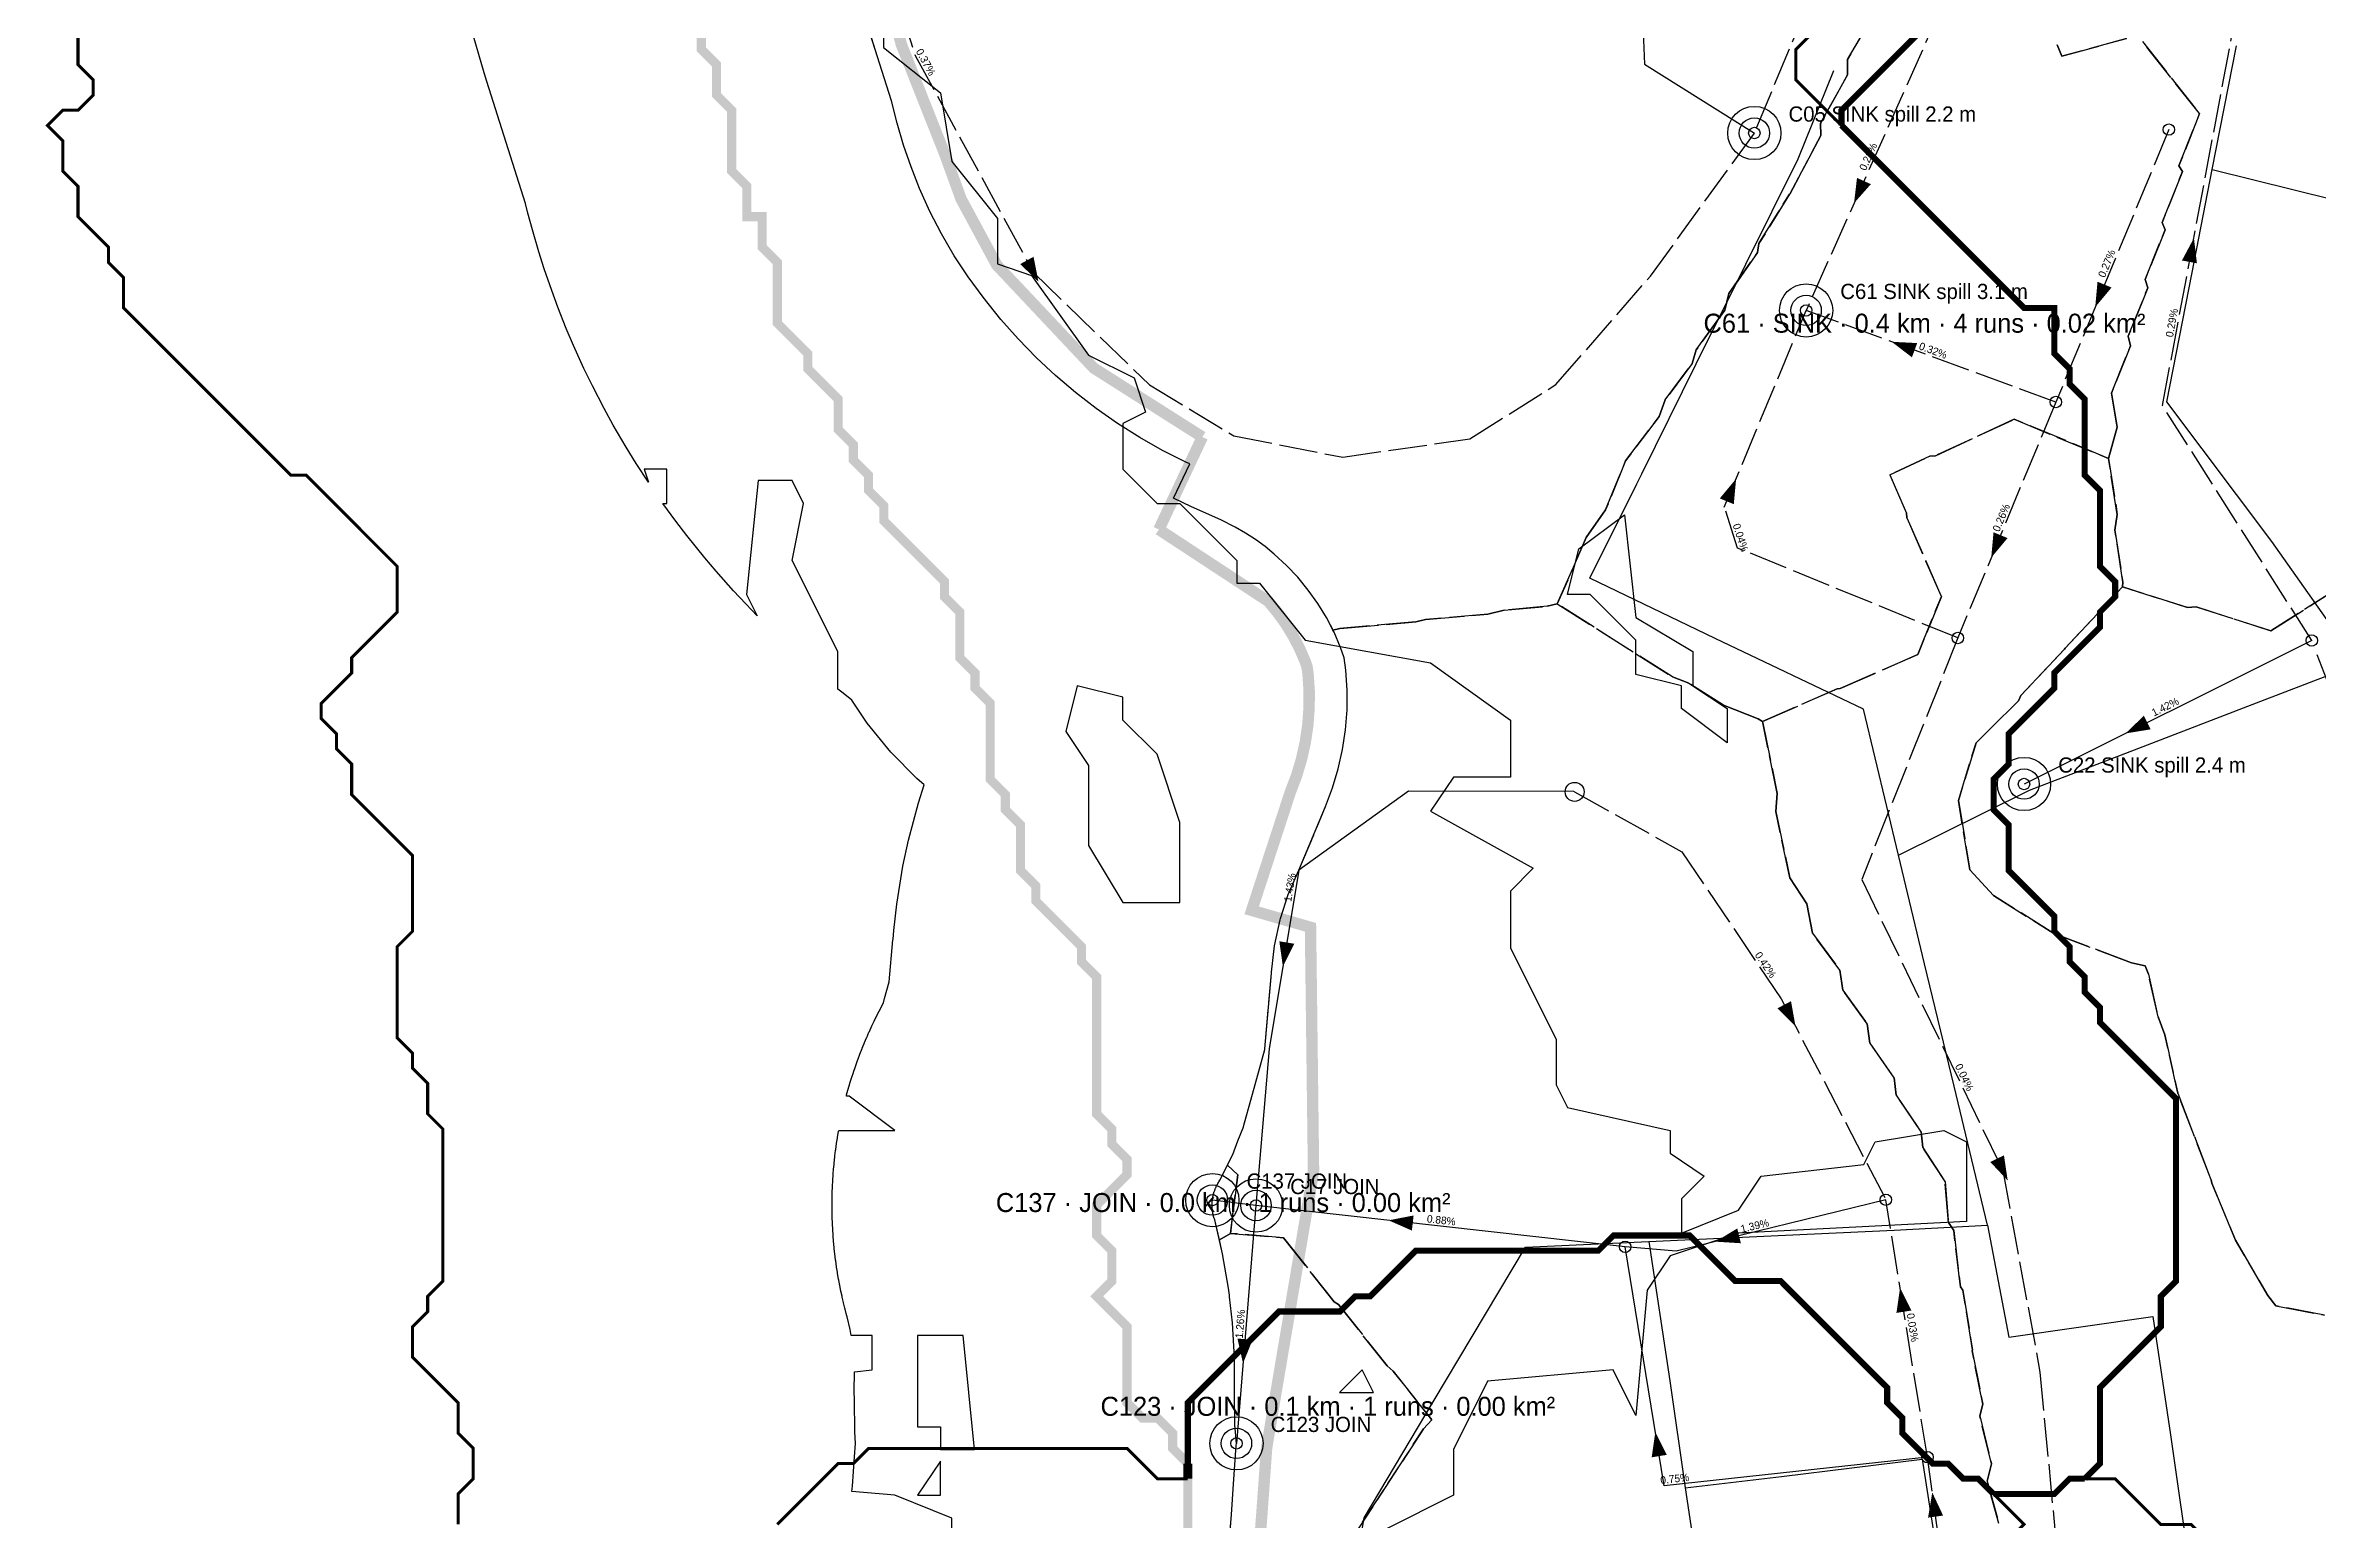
# Model space of a CAD drawing. Header units: metres. Extents: x 442821 to 452274, y 2561971 to 2571293.
# Drawn here: x 449775 to 450373, y 2569898 to 2570287 of the extents above; entities that cross this region are included whole.
import ezdxf
from ezdxf.enums import TextEntityAlignment as Align

# ---------------------------------------------------------------- set-up
doc = ezdxf.new("R2010")
doc.units = ezdxf.units.M
doc.header["$LTSCALE"] = 8
doc.linetypes.add('DASHDOT', pattern=[3.556, 2.54, -0.508, 0, -0.508])
doc.linetypes.add('DASHED', pattern=[1.524, 1.27, -0.254])
for name, color, linetype in [('A_ARROWS', 7, 'Continuous'), ('A_BUILT_2006', 252, 'Continuous'), ('A_CATCH_LABEL', 7, 'Continuous'), ('A_CATCHMENTS', 7, 'Continuous'), ('A_ENVELOPE', 3, 'Continuous'), ('A_GRADIENT', 8, 'Continuous'), ('A_JUNCTIONS', 8, 'Continuous'), ('A_MAIN_PIPE', 5, 'Continuous'), ('A_OUTLET_LABEL', 7, 'Continuous'), ('A_OUTLETS', 7, 'Continuous'), ('A_RUNS', 7, 'Continuous'), ('A_STREAMS', 5, 'Continuous'), ('A_WADI', 4, 'Continuous')]:
    doc.layers.add(name, color=color, linetype=linetype)

msp = doc.modelspace()

# ---------------------------------------------------------------- linework, layer by layer
at = {"layer": 'A_ARROWS', "color": 1}
for points in [[(450251.21, 2570245), (450251.99, 2570251.66), (450255.64, 2570250.02)], [(450314.68, 2570217.67), (450315.28, 2570224.34), (450318.98, 2570222.81)], [(450261.13, 2570208.53), (450267.83, 2570208.2), (450266.45, 2570204.45)], [(450220.18, 2570172.48), (450219.57, 2570165.8), (450215.88, 2570167.33)], [(450090.43, 2569939.7), (450088.96, 2569946.24), (450092.94, 2569945.92)]]:
    msp.add_solid(points, dxfattribs=at)
at = {"layer": 'A_ARROWS', "color": 3}
for points in [[(450340.65, 2570235.85), (450341.44, 2570229.19), (450337.5, 2570229.93)], [(450036.6, 2570224.33), (450031.79, 2570228.99), (450035.3, 2570230.9)]]:
    msp.add_solid(points, dxfattribs=at)
at = {"layer": 'A_ARROWS', "color": 4}
for points in [[(450287.31, 2570151.73), (450287.92, 2570158.41), (450291.61, 2570156.88)], [(450291.65, 2569987.82), (450287.06, 2569992.71), (450290.66, 2569994.45)]]:
    msp.add_solid(points, dxfattribs=at)
at = {"layer": 'A_ARROWS', "color": 2}
for points in [[(450322.65, 2570105.48), (450327.48, 2570110.13), (450329.27, 2570106.55)], [(450100.91, 2570044.14), (450099.98, 2570050.78), (450103.93, 2570050.13)], [(450235.81, 2570028.41), (450231.08, 2570033.16), (450234.63, 2570035.01)], [(450128.73, 2569977.35), (450135.31, 2569978.62), (450134.86, 2569974.65)], [(450214.75, 2569971.74), (450220.48, 2569975.21), (450221.44, 2569971.32)], [(450263.32, 2569959.62), (450266.31, 2569953.62), (450262.37, 2569952.99)], [(450198.92, 2569921.63), (450201.92, 2569915.63), (450197.97, 2569914.99)], [(450271.8, 2569905.73), (450274.65, 2569899.66), (450270.69, 2569899.12)]]:
    msp.add_solid(points, dxfattribs=at)
at = {"layer": 'A_BUILT_2006', "color": 252}
for points in [[(450345.49, 2570253.86), (450351.85, 2570286.4)], [(450236.5, 2570256.72), (450245.89, 2570279.89)], [(450222.7, 2570228.93), (450236.5, 2570256.72)], [(450340.19, 2570226.77), (450345.49, 2570253.86)], [(450345.49, 2570253.86), (450388.29, 2570243.25)], [(450209.7, 2570202.73), (450222.7, 2570228.93)], [(450333.54, 2570192.73), (450340.19, 2570226.77)], [(450195.34, 2570173.8), (450209.7, 2570202.73)], [(450361.12, 2570155.94), (450333.54, 2570192.73)], [(450181.69, 2570146.3), (450194.04, 2570171.18), (450195.34, 2570173.8)], [(450383.83, 2570123.75), (450361.12, 2570155.94)], [(450214.7, 2570130.5), (450181.69, 2570146.3)], [(450253.71, 2570111.82), (450214.7, 2570130.5)], [(450357.15, 2570113.51), (450383.83, 2570123.75)], [(450327.27, 2570102.04), (450357.15, 2570113.51)], [(450262.93, 2570073.42), (450253.71, 2570111.82)], [(450297.36, 2570090.55), (450327.27, 2570102.04)], [(450262.93, 2570073.42), (450297.36, 2570090.55)], [(450269.79, 2570044.83), (450262.93, 2570073.42)], [(450277.53, 2570012.61), (450269.79, 2570044.83)], [(450286.32, 2569976.06), (450277.53, 2570012.61)], [(450233.16, 2569973.47), (450261.77, 2569974.78)], [(450261.77, 2569974.78), (450286.32, 2569976.06)], [(450286.32, 2569976.06), (450291.94, 2569946.64)], [(450150.73, 2569946.76), (450164.76, 2569970.33)], [(450164.76, 2569970.33), (450197.2, 2569971.82)], [(450197.2, 2569971.82), (450233.16, 2569973.47)], [(450197.2, 2569971.82), (450202.71, 2569935.09)], [(450291.94, 2569946.64), (450329.8, 2569952.07)], [(450329.8, 2569952.07), (450334.53, 2569920.94)], [(450140.5, 2569929.57), (450150.73, 2569946.76)], [(450202.71, 2569935.09), (450206.8, 2569906.96)], [(450122.32, 2569899.02), (450140.5, 2569929.57)], [(450334.53, 2569920.94), (450339.94, 2569882.91)], [(450206.8, 2569906.96), (450232.14, 2569909.93)], [(450232.14, 2569909.93), (450269.16, 2569914.53)], [(450269.16, 2569914.53), (450273.8, 2569884.64)], [(450206.8, 2569906.96), (450210.91, 2569879.46)], [(450114.07, 2569850.11), (450122.32, 2569899.02)]]:
    msp.add_lwpolyline(points, dxfattribs=at)
at = {"layer": 'A_CATCHMENTS', "color": 3, "linetype": 'DASHED'}
for points in [[(450256.51, 2570294.79), (450249.49, 2570282.81), (450249.52, 2570278.8), (450242.41, 2570266.08), (450242.51, 2570262.82), (450234.3, 2570247.38), (450234.23, 2570247.34), (450226.18, 2570234.36), (450225.82, 2570232.06), (450218.27, 2570221.26), (450217.22, 2570216.88), (450209.69, 2570206.43), (450208.63, 2570202.86), (450201.48, 2570193.22), (450199.97, 2570188.86), (450191.11, 2570177.19), (450185.83, 2570164.3), (450180.75, 2570157.01), (450173.11, 2570139.58), (450170.49, 2570138.93), (450159.11, 2570137.91), (450154.87, 2570136.85), (450138.46, 2570135.47), (450135.87, 2570134.81), (450115.92, 2570133.08), (450114.1, 2570132.62), (450112.38, 2570135.94), (450110.12, 2570139.65), (450107.6, 2570143.2), (450104.85, 2570146.56), (450101.86, 2570149.71), (450098.66, 2570152.65), (450096.23, 2570154.63), (450093.71, 2570156.48), (450091.09, 2570158.19), (450088.4, 2570159.78), (450084.61, 2570161.71), (450076.87, 2570165.07), (450072.14, 2570167.36), (450076.39, 2570176.38), (450075.36, 2570176.84), (450069.22, 2570179.95), (450063.23, 2570183.35), (450057.41, 2570187.02), (450051.77, 2570190.97), (450046.32, 2570195.18), (450041.07, 2570199.64), (450036.04, 2570204.34), (450031.25, 2570209.27), (450026.7, 2570214.42), (450022.01, 2570220.24), (450018.08, 2570225.63), (450014.45, 2570231.19), (450011.1, 2570236.93), (450008.05, 2570242.83), (450005.3, 2570248.88), (450003.06, 2570254.54), (450001.08, 2570260.29), (449999.39, 2570266.07), (449997.96, 2570271.92), (449986.72, 2570307.31)], [(450322.89, 2570288.35), (450305.87, 2570283.66), (450304.69, 2570286.65)], [(450419.52, 2570169.71), (450360.92, 2570132.5), (450341.21, 2570138.76), (450338.95, 2570138.63), (450321.86, 2570144.06), (450321.96, 2570145.3), (450319.86, 2570158.93), (450320.48, 2570163.13), (450318.16, 2570177.84), (450320.45, 2570186.09), (450318.93, 2570195.03), (450323.96, 2570207.5), (450323.37, 2570209.99), (450328.52, 2570222.77), (450327.81, 2570224.95), (450333.07, 2570238.04), (450332.26, 2570239.91), (450337.61, 2570253.31), (450336.71, 2570254.86), (450342.16, 2570268.58), (450327.08, 2570287.53)]]:
    msp.add_lwpolyline(points, dxfattribs=at)
at = {"layer": 'A_CATCHMENTS', "color": 1, "linetype": 'DASHED'}
for points in [[(450327.08, 2570287.53), (450342.16, 2570268.58), (450336.71, 2570254.86), (450337.61, 2570253.31), (450332.26, 2570239.91), (450333.07, 2570238.04), (450327.81, 2570224.95), (450328.52, 2570222.77), (450323.37, 2570209.99), (450323.96, 2570207.5), (450318.93, 2570195.03), (450320.45, 2570186.09), (450318.16, 2570177.84), (450293.34, 2570188.15), (450272.61, 2570178.55), (450271.12, 2570178.41), (450260.64, 2570173.55), (450265.02, 2570163.5), (450265.14, 2570162.25), (450274.2, 2570141.48), (450267.97, 2570126.24), (450247.54, 2570117.28), (450246.73, 2570117.21), (450246.73, 2570117.21), (450227.1, 2570108.6), (450225.96, 2570109.34), (450216.87, 2570112.88), (450207.77, 2570118.67), (450203.4, 2570120.37), (450173.11, 2570139.58), (450180.75, 2570157.01), (450185.83, 2570164.3), (450191.11, 2570177.19), (450199.97, 2570188.86), (450201.48, 2570193.22), (450208.63, 2570202.86), (450209.69, 2570206.43), (450217.22, 2570216.88), (450218.27, 2570221.26), (450225.82, 2570232.06), (450226.18, 2570234.36), (450234.23, 2570247.34), (450234.3, 2570247.38), (450242.51, 2570262.82), (450242.41, 2570266.08), (450249.52, 2570278.8), (450249.49, 2570282.81), (450256.51, 2570294.79)], [(450304.69, 2570286.65), (450305.87, 2570283.66), (450322.89, 2570288.35)]]:
    msp.add_lwpolyline(points, dxfattribs=at)
at = {"layer": 'A_CATCHMENTS', "color": 4, "linetype": 'DASHED'}
msp.add_lwpolyline([(450289.33, 2569897.53), (450286.23, 2569908.74), (450287.38, 2569913.3), (450284.29, 2569925.94), (450285.12, 2569928.95), (450282.3, 2569943), (450282.38, 2569943.25), (450279.87, 2569958.94), (450279.2, 2569959.87), (450277.44, 2569974.64), (450276.03, 2569976.74), (450275.18, 2569987.56), (450269.29, 2569996.51), (450268.85, 2570000.62), (450262.32, 2570010.25), (450261.75, 2570014.83), (450255.37, 2570024), (450254.65, 2570029.03), (450248.29, 2570037.93), (450247.43, 2570043.18), (450240.3, 2570052.92), (450238.76, 2570060.66), (450234.3, 2570067.46), (450230.61, 2570084.89), (450230.95, 2570089.71), (450227.24, 2570108.28), (450227.1, 2570108.6), (450246.73, 2570117.21), (450247.54, 2570117.28), (450267.97, 2570126.24), (450274.2, 2570141.48), (450265.14, 2570162.25), (450265.02, 2570163.5), (450260.64, 2570173.55), (450271.12, 2570178.41), (450272.61, 2570178.55), (450293.34, 2570188.15), (450318.16, 2570177.84), (450320.48, 2570163.13), (450319.86, 2570158.93), (450321.96, 2570145.3), (450321.86, 2570144.06), (450319.05, 2570141.06), (450318.93, 2570140.85), (450306.78, 2570127.95), (450306.62, 2570127.62), (450295.08, 2570115.44), (450294.49, 2570114.03), (450283.32, 2570103.04), (450278.66, 2570087.8), (450281.7, 2570069.55), (450287.91, 2570062.82), (450303.76, 2570052.86), (450324.21, 2570045.12), (450327.84, 2570044.32), (450328.69, 2570042.09), (450331.21, 2570030.87), (450333.03, 2570026.14), (450336.38, 2570010.78), (450345.16, 2569988.01), (450345.38, 2569987.14), (450351.58, 2569972.13), (450360.13, 2569957.56), (450362.22, 2569954.85), (450375.05, 2569952.42)], dxfattribs=at)
at = {"layer": 'A_CATCHMENTS', "color": 2, "linetype": 'DASHED'}
for points in [[(450375.05, 2569952.42), (450362.22, 2569954.85), (450362.22, 2569954.85), (450360.13, 2569957.56), (450351.58, 2569972.13), (450345.38, 2569987.14), (450345.16, 2569988.01), (450336.38, 2570010.78), (450333.03, 2570026.14), (450331.21, 2570030.87), (450328.69, 2570042.09), (450327.84, 2570044.32), (450324.21, 2570045.12), (450303.76, 2570052.86), (450287.91, 2570062.82), (450281.7, 2570069.55), (450278.66, 2570087.8), (450283.32, 2570103.04), (450294.49, 2570114.03), (450295.08, 2570115.44), (450306.62, 2570127.62), (450306.78, 2570127.95), (450318.93, 2570140.85), (450319.05, 2570141.06), (450321.86, 2570144.06), (450338.95, 2570138.63), (450341.21, 2570138.76), (450360.92, 2570132.5), (450419.52, 2570169.71)], [(450115.19, 2569887.74), (450137.94, 2569922.48), (450140.11, 2569924.86), (450129.95, 2569937.68), (450128.35, 2569939.02), (450115.52, 2569955.23), (450114.43, 2569955.92), (450101.09, 2569972.78), (450087.1, 2569973.92), (450089.02, 2569989.33), (450086.31, 2569991.84), (450087.71, 2569994.65), (450089.1, 2569998.23), (450090.43, 2570001.7), (450090.79, 2570002.97), (450092.48, 2570008.98), (450096.13, 2570022.26), (450096.2, 2570022.52), (450097.92, 2570042.38), (450097.94, 2570042.68), (450098.7, 2570049.62), (450100.16, 2570056.44), (450100.26, 2570056.74), (450102.31, 2570063.07), (450105.11, 2570069.46), (450112.13, 2570086.23), (450113.99, 2570091.13), (450115.49, 2570096.14), (450116.63, 2570101.25), (450117.41, 2570106.43), (450117.81, 2570111.65), (450117.84, 2570116.89), (450117.5, 2570122.11), (450117.05, 2570125.36), (450116.1, 2570128.09), (450114.38, 2570132.08), (450114.1, 2570132.62), (450115.92, 2570133.08), (450135.87, 2570134.81), (450138.46, 2570135.47), (450154.87, 2570136.85), (450159.11, 2570137.91), (450170.49, 2570138.93), (450173.11, 2570139.58), (450203.4, 2570120.37), (450207.77, 2570118.67), (450216.87, 2570112.88), (450225.96, 2570109.34), (450227.1, 2570108.6), (450227.24, 2570108.28), (450230.95, 2570089.71), (450230.61, 2570084.89), (450234.3, 2570067.46), (450238.76, 2570060.66), (450240.3, 2570052.92), (450247.43, 2570043.18), (450248.29, 2570037.93), (450254.65, 2570029.03), (450255.37, 2570024), (450261.75, 2570014.83), (450262.32, 2570010.25), (450268.85, 2570000.62), (450269.29, 2569996.51), (450275.18, 2569987.56), (450276.03, 2569976.74), (450277.44, 2569974.64), (450279.2, 2569959.87), (450279.87, 2569958.94), (450282.38, 2569943.25), (450282.3, 2569943), (450285.12, 2569928.95), (450284.29, 2569925.94), (450287.38, 2569913.3), (450286.23, 2569908.74), (450289.33, 2569897.53)]]:
    msp.add_lwpolyline(points, dxfattribs=at)
at = {"layer": 'A_CATCHMENTS', "color": 3, "linetype": 'DASHED'}
msp.add_lwpolyline([(450089.02, 2569989.33), (450087.1, 2569973.92), (450084.21, 2569972.2), (450082.97, 2569977.48), (450082.88, 2569977.75), (450082.86, 2569977.81), (450082.78, 2569978.07), (450082.76, 2569978.13), (450082.68, 2569978.39), (450082.67, 2569978.44), (450082.6, 2569978.71), (450082.59, 2569978.77), (450082.53, 2569979.03), (450082.52, 2569979.09), (450082.49, 2569979.24), (450082.47, 2569979.36), (450082.46, 2569979.4), (450082.41, 2569979.69), (450082.4, 2569979.74), (450082.37, 2569980.01), (450082.36, 2569980.07), (450082.33, 2569980.34), (450082.33, 2569980.4), (450082.31, 2569980.67), (450082.31, 2569980.73), (450082.29, 2569981.01), (450082.29, 2569981.06), (450082.29, 2569981.34), (450082.29, 2569981.38), (450082.29, 2569981.67), (450082.29, 2569981.73), (450082.31, 2569982), (450082.31, 2569982.06), (450082.33, 2569982.33), (450082.33, 2569982.39), (450082.35, 2569982.59), (450082.37, 2569982.72), (450082.4, 2569982.99), (450082.41, 2569983.05), (450082.46, 2569983.32), (450082.46, 2569983.36), (450082.52, 2569983.64), (450082.53, 2569983.7), (450082.59, 2569983.97), (450082.6, 2569984.02), (450082.67, 2569984.29), (450082.68, 2569984.34), (450082.76, 2569984.61), (450082.78, 2569984.66), (450082.86, 2569984.92), (450082.88, 2569984.98), (450082.97, 2569985.24), (450082.98, 2569985.28), (450083.08, 2569985.55), (450083.1, 2569985.6), (450083.21, 2569985.85), (450083.23, 2569985.91), (450083.34, 2569986.16), (450083.37, 2569986.21), (450083.49, 2569986.45), (450083.51, 2569986.51), (450083.64, 2569986.75), (450083.67, 2569986.8), (450083.8, 2569987.04), (450083.82, 2569987.08), (450083.97, 2569987.32), (450084, 2569987.37), (450084.15, 2569987.6), (450084.18, 2569987.65), (450084.33, 2569987.88), (450086.31, 2569991.84), (450089.02, 2569989.33)], close=True, dxfattribs=at)
at = {"layer": 'A_CATCHMENTS', "color": 1, "linetype": 'DASHED'}
msp.add_lwpolyline([(450087.1, 2569973.92), (450101.09, 2569972.78), (450114.43, 2569955.92), (450115.52, 2569955.23), (450128.35, 2569939.02), (450129.95, 2569937.68), (450140.11, 2569924.86), (450137.94, 2569922.48), (450115.19, 2569887.74), (450086.58, 2569889.91), (450087.35, 2569899.97), (450087.93, 2569907.92), (450088.66, 2569918.08), (450088.7, 2569918.65), (450088.3, 2569923.52), (450088.14, 2569931.97), (450088.17, 2569941.17), (450087.67, 2569950.34), (450086.89, 2569957.21), (450086.84, 2569957.68), (450086.63, 2569959.48), (450085.06, 2569968.53), (450084.21, 2569972.2), (450087.1, 2569973.92)], close=True, dxfattribs=at)
at = {"layer": 'A_ENVELOPE', "color": 3}
msp.add_lwpolyline([(450086.44, 2569888), (450087.35, 2569899.97), (450087.93, 2569907.92), (450088.66, 2569918.08), (450088.7, 2569918.65), (450088.3, 2569923.52), (450088.14, 2569931.97), (450088.17, 2569941.17), (450087.67, 2569950.34), (450086.89, 2569957.21), (450086.84, 2569957.68), (450086.63, 2569959.48), (450085.06, 2569968.53), (450082.97, 2569977.48), (450082.88, 2569977.75), (450082.86, 2569977.81), (450082.78, 2569978.07), (450082.76, 2569978.13), (450082.68, 2569978.39), (450082.67, 2569978.44), (450082.6, 2569978.71), (450082.59, 2569978.77), (450082.53, 2569979.03), (450082.52, 2569979.09), (450082.49, 2569979.24), (450082.47, 2569979.36), (450082.46, 2569979.4), (450082.41, 2569979.69), (450082.4, 2569979.74), (450082.37, 2569980.01), (450082.36, 2569980.07), (450082.33, 2569980.34), (450082.33, 2569980.4), (450082.31, 2569980.67), (450082.31, 2569980.73), (450082.29, 2569981.01), (450082.29, 2569981.06), (450082.29, 2569981.34), (450082.29, 2569981.38), (450082.29, 2569981.67), (450082.29, 2569981.73), (450082.31, 2569982), (450082.31, 2569982.06), (450082.33, 2569982.33), (450082.33, 2569982.39), (450082.35, 2569982.59), (450082.37, 2569982.72), (450082.4, 2569982.99), (450082.41, 2569983.05), (450082.46, 2569983.32), (450082.46, 2569983.36), (450082.52, 2569983.64), (450082.53, 2569983.7), (450082.59, 2569983.97), (450082.6, 2569984.02), (450082.67, 2569984.29), (450082.68, 2569984.34), (450082.76, 2569984.61), (450082.78, 2569984.66), (450082.86, 2569984.92), (450082.88, 2569984.98), (450082.97, 2569985.24), (450082.98, 2569985.28), (450083.08, 2569985.55), (450083.1, 2569985.6), (450083.21, 2569985.85), (450083.23, 2569985.91), (450083.34, 2569986.16), (450083.37, 2569986.21), (450083.49, 2569986.45), (450083.51, 2569986.51), (450083.64, 2569986.75), (450083.67, 2569986.8), (450083.8, 2569987.04), (450083.82, 2569987.08), (450083.97, 2569987.32), (450084, 2569987.37), (450084.15, 2569987.6), (450084.18, 2569987.65), (450084.33, 2569987.88), (450087.71, 2569994.65), (450089.1, 2569998.23), (450090.43, 2570001.7), (450090.79, 2570002.97), (450092.48, 2570008.98), (450096.13, 2570022.26), (450096.2, 2570022.52), (450097.92, 2570042.38), (450097.94, 2570042.68), (450098.7, 2570049.62), (450100.16, 2570056.44), (450100.26, 2570056.74), (450102.31, 2570063.07), (450105.11, 2570069.46), (450112.13, 2570086.23), (450113.99, 2570091.13), (450115.49, 2570096.14), (450116.63, 2570101.25), (450117.41, 2570106.43), (450117.81, 2570111.65), (450117.84, 2570116.89), (450117.5, 2570122.11), (450117.05, 2570125.36), (450116.1, 2570128.09), (450114.38, 2570132.08), (450112.38, 2570135.94), (450110.12, 2570139.65), (450107.6, 2570143.2), (450104.85, 2570146.56), (450101.86, 2570149.71), (450098.66, 2570152.65), (450096.23, 2570154.63), (450093.71, 2570156.48), (450091.09, 2570158.19), (450088.4, 2570159.78), (450084.61, 2570161.71), (450076.87, 2570165.07), (450072.14, 2570167.36), (450076.39, 2570176.38), (450075.36, 2570176.84), (450069.22, 2570179.95), (450063.23, 2570183.35), (450057.41, 2570187.02), (450051.77, 2570190.97), (450046.32, 2570195.18), (450041.07, 2570199.64), (450036.04, 2570204.34), (450031.25, 2570209.27), (450026.7, 2570214.42), (450022.01, 2570220.24), (450018.08, 2570225.63), (450014.45, 2570231.19), (450011.1, 2570236.93), (450008.05, 2570242.83), (450005.3, 2570248.88), (450003.06, 2570254.54), (450001.08, 2570260.29), (449999.39, 2570266.07), (449997.96, 2570271.92), (449986.72, 2570307.31)], dxfattribs=at)
at = {"layer": 'A_JUNCTIONS'}
for centre in [(450224.98, 2570263.47), (450334.05, 2570264.37), (450238.6, 2570216.79), (450304.32, 2570192.69), (450278.52, 2570130.59), (450371.66, 2570129.93), (450295.94, 2570092.16), (450082.36, 2569982.68), (450093.84, 2569981.25), (450259.58, 2569982.77), (450190.99, 2569970.38), (450088.7, 2569918.65), (450270.53, 2569915.03)]:
    msp.add_circle(centre, 1.5, dxfattribs=at)
at = {"layer": 'A_JUNCTIONS', "color": 30}
msp.add_circle((450177.69, 2570090.1), 2.5, dxfattribs=at)
at = {"layer": 'A_MAIN_PIPE', "color": 5, "const_width": 3}
for points in [[(449926.08, 2570819.41), (449916.16, 2570751.65), (449913.38, 2570729.22), (449914.1, 2570625.24), (449921.17, 2570573.38), (449930.76, 2570528.24), (449957.81, 2570448.76), (449973.48, 2570387.55), (450000.53, 2570286.74), (450012.04, 2570257.69), (450016.23, 2570246.12), (450025.61, 2570228.75), (450051.15, 2570201.62), (450079.73, 2570183.48)], [(450079.73, 2570183.48), (450068.28, 2570159.15)], [(450068.28, 2570159.15), (450097.12, 2570140.21), (450099.65, 2570137.12), (450101.76, 2570134.15), (450103.66, 2570131.04), (450105.33, 2570127.8), (450106.77, 2570124.45), (450107.28, 2570123), (450107.54, 2570121.1), (450107.84, 2570116.59), (450107.81, 2570112.07), (450107.47, 2570107.56), (450106.8, 2570103.09), (450105.81, 2570098.67), (450104.51, 2570094.34), (450102.84, 2570089.94), (450092.7, 2570058.92), (450108.18, 2570054.46), (450108.98, 2569990.37), (450096.64, 2569917.51), (450095.91, 2569907.35), (450095.33, 2569899.37), (450094.42, 2569887.39)]]:
    msp.add_lwpolyline(points, dxfattribs=at)
at = {"layer": 'A_OUTLETS', "color": 1}
for centre, radius in [((450224.98, 2570263.47), 7), ((450224.98, 2570263.47), 4), ((450238.6, 2570216.79), 7), ((450238.6, 2570216.79), 4), ((450295.94, 2570092.16), 7), ((450295.94, 2570092.16), 4)]:
    msp.add_circle(centre, radius, dxfattribs=at)
at = {"layer": 'A_OUTLETS', "color": 5}
for centre, radius in [((450082.36, 2569982.68), 7), ((450082.36, 2569982.68), 4), ((450093.84, 2569981.25), 7), ((450093.84, 2569981.25), 4), ((450088.7, 2569918.65), 7), ((450088.7, 2569918.65), 4)]:
    msp.add_circle(centre, radius, dxfattribs=at)
at = {"layer": 'A_RUNS', "color": 3, "linetype": 'DASHED'}
for points in [[(449917.72, 2570573.1), (449946.88, 2570477.62), (449974.21, 2570377.01), (450004.19, 2570283.86), (450035.29, 2570226.73), (450065.79, 2570197.19), (450088.02, 2570183.78), (450116.67, 2570178.16), (450150.1, 2570183.02), (450172.77, 2570197.27), (450197.62, 2570225.78), (450224.98, 2570263.47)], [(450252.78, 2570330.59), (450224.98, 2570263.47)], [(450371.66, 2570129.93), (450332.39, 2570191.76), (450353.92, 2570306.69)]]:
    msp.add_lwpolyline(points, dxfattribs=at)
at = {"layer": 'A_RUNS', "color": 3}
for points in [[(450020.64, 2570532.31), (450067.91, 2570462.43), (450097.39, 2570420.38), (450177.89, 2570374.17), (450194.46, 2570319.55), (450196.05, 2570281.63), (450224.98, 2570263.47)], [(450093.84, 2569981.25), (450082.36, 2569982.68)]]:
    msp.add_lwpolyline(points, dxfattribs=at)
at = {"layer": 'A_RUNS', "color": 1, "linetype": 'DASHED'}
for points in [[(450274.2, 2570296.44), (450238.6, 2570216.79)], [(450334.05, 2570264.37), (450304.32, 2570192.69)], [(450278.52, 2570130.59), (450220.55, 2570154.27), (450217.08, 2570165.03), (450238.6, 2570216.79)], [(450304.32, 2570192.69), (450238.6, 2570216.79)]]:
    msp.add_lwpolyline(points, dxfattribs=at)
at = {"layer": 'A_RUNS', "color": 4, "linetype": 'DASHED'}
for points in [[(450304.32, 2570192.69), (450278.52, 2570130.59)], [(450278.52, 2570130.59), (450253.22, 2570067.05), (450290.38, 2569990.44), (450300.13, 2569937.42), (450304.53, 2569891)]]:
    msp.add_lwpolyline(points, dxfattribs=at)
at = {"layer": 'A_RUNS', "color": 2}
for points in [[(450371.66, 2570129.93), (450295.94, 2570092.16)], [(450177.69, 2570090.1), (450177.51, 2570090.2), (450133.99, 2570090.31), (450105.11, 2570069.46), (450097.31, 2570022.45), (450093.84, 2569981.25)], [(450190.99, 2569970.38), (450093.84, 2569981.25)], [(450259.58, 2569982.77), (450204.43, 2569969.2), (450190.99, 2569970.38)], [(450270.53, 2569915.03), (450201.23, 2569907.45), (450190.99, 2569970.38)]]:
    msp.add_lwpolyline(points, dxfattribs=at)
at = {"layer": 'A_RUNS', "color": 2, "linetype": 'DASHDOT'}
msp.add_lwpolyline([(450380.43, 2570107.19), (450371.66, 2570129.93)], dxfattribs=at)
at = {"layer": 'A_RUNS', "color": 2, "linetype": 'DASHED'}
for points in [[(450177.69, 2570090.1), (450205.9, 2570074.36), (450232.06, 2570035.6), (450259.58, 2569982.77)], [(450270.53, 2569915.03), (450259.58, 2569982.77)], [(450275.08, 2569881.88), (450270.53, 2569915.03)]]:
    msp.add_lwpolyline(points, dxfattribs=at)
at = {"layer": 'A_RUNS', "color": 1}
msp.add_lwpolyline([(450093.84, 2569981.25), (450088.7, 2569918.65)], dxfattribs=at)
at = {"layer": 'A_STREAMS', "color": 5}
for points, const_width in [([(449783.86, 2570289.47), (449783.86, 2570285.47), (449783.86, 2570281.47), (449787.86, 2570277.47), (449787.86, 2570273.46), (449783.86, 2570269.46), (449779.86, 2570269.46), (449775.86, 2570265.46), (449779.86, 2570261.46), (449779.86, 2570257.46), (449779.86, 2570253.46), (449783.86, 2570249.46), (449783.86, 2570245.45), (449783.86, 2570241.45), (449787.86, 2570237.45), (449791.86, 2570233.45), (449791.86, 2570229.45), (449795.86, 2570225.45), (449795.86, 2570221.45), (449795.86, 2570217.45), (449799.86, 2570213.44), (449803.86, 2570209.44), (449807.86, 2570205.44), (449811.86, 2570201.44), (449815.86, 2570197.44), (449819.86, 2570193.44), (449823.87, 2570189.44), (449827.87, 2570185.43), (449831.87, 2570181.43), (449835.87, 2570177.43), (449839.87, 2570173.43), (449843.87, 2570173.43), (449847.87, 2570169.43), (449851.87, 2570165.43), (449855.87, 2570161.43), (449859.87, 2570157.42), (449863.87, 2570153.42), (449867.87, 2570149.42), (449867.87, 2570145.42), (449867.87, 2570141.42), (449867.87, 2570137.42), (449863.87, 2570133.42), (449859.87, 2570129.41), (449855.87, 2570125.41), (449855.87, 2570121.41), (449851.87, 2570117.41), (449847.87, 2570113.41), (449847.87, 2570109.41), (449851.87, 2570105.41), (449851.87, 2570101.4), (449855.87, 2570097.4), (449855.87, 2570093.4), (449855.87, 2570089.4), (449859.87, 2570085.4), (449863.87, 2570081.4), (449867.87, 2570077.4), (449871.87, 2570073.4), (449871.87, 2570069.39), (449871.87, 2570065.39), (449871.87, 2570061.39), (449871.87, 2570057.39), (449871.87, 2570053.39), (449867.87, 2570049.39), (449867.87, 2570045.39), (449867.87, 2570041.38), (449867.87, 2570037.38), (449867.87, 2570033.38), (449867.87, 2570029.38), (449867.87, 2570025.38), (449871.87, 2570021.38), (449871.87, 2570017.38), (449875.87, 2570013.37), (449875.87, 2570009.37), (449875.87, 2570005.37), (449879.87, 2570001.37), (449879.87, 2569997.37), (449879.87, 2569993.37), (449879.87, 2569989.37), (449879.87, 2569985.36), (449879.87, 2569981.36), (449879.87, 2569977.36), (449879.87, 2569973.36), (449879.87, 2569969.36), (449879.87, 2569965.36), (449879.87, 2569961.36), (449875.87, 2569957.35), (449875.87, 2569953.35), (449871.87, 2569949.35), (449871.87, 2569945.35), (449871.87, 2569941.35), (449875.87, 2569937.35), (449879.87, 2569933.35), (449883.87, 2569929.34), (449883.87, 2569925.34), (449883.87, 2569921.34), (449887.87, 2569917.34), (449887.87, 2569913.34), (449887.87, 2569909.34), (449883.87, 2569905.34), (449883.87, 2569901.34), (449883.87, 2569897.33)], 0.8), ([(449947.88, 2570289.47), (449947.88, 2570285.47), (449951.88, 2570281.47), (449951.88, 2570277.47), (449951.88, 2570273.46), (449955.88, 2570269.46), (449955.88, 2570265.46), (449955.88, 2570261.46), (449955.88, 2570257.46), (449955.88, 2570253.46), (449959.88, 2570249.46), (449959.88, 2570245.45), (449959.88, 2570241.45), (449963.88, 2570241.45), (449963.88, 2570237.45), (449963.88, 2570233.45), (449967.88, 2570229.45), (449967.88, 2570225.45), (449967.88, 2570221.45), (449967.88, 2570217.45), (449967.88, 2570213.44), (449971.89, 2570209.44), (449975.89, 2570205.44), (449975.89, 2570201.44), (449979.89, 2570197.44), (449983.89, 2570193.44), (449983.89, 2570189.44), (449983.89, 2570185.43), (449987.89, 2570181.43), (449987.89, 2570177.43), (449991.89, 2570173.43), (449991.89, 2570169.43), (449995.89, 2570165.43), (449995.89, 2570161.43), (449999.89, 2570157.42), (450003.89, 2570153.42), (450007.89, 2570149.42), (450011.89, 2570145.42), (450011.89, 2570141.42), (450015.89, 2570137.42), (450015.89, 2570133.42), (450015.89, 2570129.41), (450015.89, 2570125.41), (450019.89, 2570121.41), (450019.89, 2570117.41), (450023.89, 2570113.41), (450023.89, 2570109.41), (450023.89, 2570105.41), (450023.89, 2570101.4), (450023.89, 2570097.4), (450023.89, 2570093.4), (450027.89, 2570089.4), (450027.89, 2570085.4), (450031.89, 2570081.4), (450031.89, 2570077.4), (450031.89, 2570073.4), (450031.89, 2570069.39), (450035.89, 2570065.39), (450035.89, 2570061.39), (450039.89, 2570057.39), (450043.9, 2570053.39), (450047.9, 2570049.39), (450047.9, 2570045.39), (450051.9, 2570041.38), (450051.9, 2570037.38), (450051.9, 2570033.38), (450051.9, 2570029.38), (450051.9, 2570025.38), (450051.9, 2570021.38), (450051.9, 2570017.38), (450051.9, 2570013.37), (450051.9, 2570009.37), (450051.9, 2570005.37), (450055.9, 2570001.37), (450055.9, 2569997.37), (450059.9, 2569993.37), (450059.9, 2569989.37), (450055.9, 2569985.36), (450051.9, 2569981.36), (450051.9, 2569977.36), (450051.9, 2569973.36), (450055.9, 2569969.36), (450055.9, 2569965.36), (450055.9, 2569961.36), (450051.9, 2569957.35), (450055.9, 2569953.35), (450059.9, 2569949.35), (450059.9, 2569945.35), (450059.9, 2569941.35), (450059.9, 2569937.35), (450059.9, 2569933.35), (450059.9, 2569929.34), (450063.9, 2569925.34), (450067.9, 2569925.34), (450071.9, 2569921.34), (450071.9, 2569917.34), (450075.9, 2569913.34)], 2.4), ([(450239.92, 2570289.47), (450235.92, 2570285.47), (450235.92, 2570281.47), (450235.92, 2570277.47), (450239.92, 2570273.46), (450243.92, 2570269.46), (450247.92, 2570265.46)], 0.8), ([(450267.93, 2570289.47), (450263.93, 2570285.47), (450259.93, 2570281.47), (450255.92, 2570277.47), (450251.92, 2570273.46), (450247.92, 2570269.46), (450247.92, 2570265.46)], 1.6), ([(450247.92, 2570265.46), (450251.92, 2570261.46), (450255.92, 2570257.46), (450259.93, 2570253.46), (450263.93, 2570249.46), (450267.93, 2570245.45), (450271.93, 2570241.45), (450275.93, 2570237.45), (450279.93, 2570233.45), (450283.93, 2570229.45), (450287.93, 2570225.45), (450291.93, 2570221.45), (450295.93, 2570217.45), (450299.93, 2570217.45), (450303.93, 2570217.45), (450303.93, 2570213.44), (450303.93, 2570209.44), (450303.93, 2570205.44), (450307.93, 2570201.44), (450307.93, 2570197.44), (450311.93, 2570193.44), (450311.93, 2570189.44), (450311.93, 2570185.43), (450311.93, 2570181.43), (450311.93, 2570177.43), (450311.93, 2570173.43), (450315.93, 2570169.43), (450315.93, 2570165.43), (450315.93, 2570161.43), (450315.93, 2570157.42), (450315.93, 2570153.42), (450315.93, 2570149.42), (450319.93, 2570145.42), (450319.93, 2570141.42), (450315.93, 2570137.42), (450315.93, 2570133.42), (450311.93, 2570129.41), (450307.93, 2570125.41), (450303.93, 2570121.41), (450303.93, 2570117.41), (450299.93, 2570113.41), (450295.93, 2570109.41), (450291.93, 2570105.41), (450291.93, 2570101.4), (450291.93, 2570097.4), (450287.93, 2570093.4), (450287.93, 2570089.4), (450287.93, 2570085.4), (450291.93, 2570081.4), (450291.93, 2570077.4), (450291.93, 2570073.4), (450291.93, 2570069.39), (450295.93, 2570065.39), (450299.93, 2570061.39), (450303.93, 2570057.39), (450303.93, 2570053.39), (450307.93, 2570049.39), (450307.93, 2570045.39), (450311.93, 2570041.38), (450311.93, 2570037.38), (450315.93, 2570033.38), (450315.93, 2570029.38), (450319.93, 2570025.38), (450323.93, 2570021.38), (450327.93, 2570017.38), (450331.94, 2570013.37), (450335.94, 2570009.37), (450335.94, 2570005.37), (450335.94, 2570001.37), (450335.94, 2569997.37), (450335.94, 2569993.37), (450335.94, 2569989.37), (450335.94, 2569985.36), (450335.94, 2569981.36), (450335.94, 2569977.36), (450335.94, 2569973.36), (450335.94, 2569969.36), (450335.94, 2569965.36), (450335.94, 2569961.36), (450331.94, 2569957.35), (450331.94, 2569953.35), (450331.94, 2569949.35), (450327.93, 2569945.35), (450323.93, 2569941.35), (450319.93, 2569937.35), (450315.93, 2569933.35), (450315.93, 2569929.34), (450315.93, 2569925.34), (450315.93, 2569921.34), (450315.93, 2569917.34), (450315.93, 2569913.34), (450311.93, 2569909.34)], 1.6), ([(450287.93, 2569905.34), (450283.93, 2569909.34), (450279.93, 2569909.34), (450275.93, 2569913.34), (450271.93, 2569913.34), (450267.93, 2569917.34), (450263.93, 2569921.34), (450263.93, 2569925.34), (450259.93, 2569929.34), (450259.93, 2569933.35), (450255.92, 2569937.35), (450251.92, 2569941.35), (450247.92, 2569945.35), (450243.92, 2569949.35), (450239.92, 2569953.35), (450235.92, 2569957.35), (450231.92, 2569961.36), (450227.92, 2569961.36), (450223.92, 2569961.36), (450219.92, 2569961.36), (450215.92, 2569965.36), (450211.92, 2569969.36), (450207.92, 2569973.36), (450203.92, 2569973.36), (450199.92, 2569973.36), (450195.92, 2569973.36), (450191.92, 2569973.36), (450187.92, 2569973.36), (450183.91, 2569969.36), (450179.91, 2569969.36), (450175.91, 2569969.36), (450171.91, 2569969.36), (450167.91, 2569969.36), (450163.91, 2569969.36), (450159.91, 2569969.36), (450155.91, 2569969.36), (450151.91, 2569969.36), (450147.91, 2569969.36), (450143.91, 2569969.36), (450139.91, 2569969.36), (450135.91, 2569969.36), (450131.91, 2569965.36), (450127.91, 2569961.36), (450123.91, 2569957.35), (450119.91, 2569957.35), (450115.91, 2569953.35), (450111.9, 2569953.35), (450107.9, 2569953.35), (450103.9, 2569953.35), (450099.9, 2569953.35), (450095.9, 2569949.35), (450091.9, 2569945.35), (450087.9, 2569941.35), (450083.9, 2569937.35), (450079.9, 2569933.35), (450075.9, 2569929.34), (450075.9, 2569925.34), (450075.9, 2569921.34), (450075.9, 2569917.34), (450075.9, 2569913.34)], 1.6), ([(449967.88, 2569897.33), (449971.89, 2569901.34), (449975.89, 2569905.34), (449979.89, 2569909.34), (449983.89, 2569913.34), (449987.89, 2569913.34), (449991.89, 2569917.34), (449995.89, 2569917.34), (449999.89, 2569917.34), (450003.89, 2569917.34), (450007.89, 2569917.34), (450011.89, 2569917.34), (450015.89, 2569917.34), (450019.89, 2569917.34), (450023.89, 2569917.34), (450027.89, 2569917.34), (450031.89, 2569917.34), (450035.89, 2569917.34), (450039.89, 2569917.34), (450043.9, 2569917.34), (450047.9, 2569917.34), (450051.9, 2569917.34), (450055.9, 2569917.34), (450059.9, 2569917.34), (450063.9, 2569913.34), (450067.9, 2569909.34), (450071.9, 2569909.34), (450075.9, 2569909.34)], 0.8), ([(450075.9, 2569913.34), (450075.9, 2569909.34)], 2.4), ([(450075.9, 2569909.34), (450075.9, 2569905.34), (450075.9, 2569901.34), (450075.9, 2569897.33), (450075.9, 2569893.33)], 2.4), ([(450311.93, 2569909.34), (450307.93, 2569909.34), (450303.93, 2569905.34), (450299.93, 2569905.34), (450295.93, 2569905.34), (450291.93, 2569905.34), (450287.93, 2569905.34)], 1.6), ([(450355.94, 2569893.33), (450351.94, 2569893.33), (450347.94, 2569893.33), (450343.94, 2569893.33), (450339.94, 2569897.33), (450335.94, 2569897.33), (450331.94, 2569897.33), (450327.93, 2569901.34), (450323.93, 2569905.34), (450319.93, 2569909.34), (450315.93, 2569909.34), (450311.93, 2569909.34)], 0.8), ([(450295.93, 2569817.31), (450295.93, 2569821.31), (450295.93, 2569825.31), (450295.93, 2569829.31), (450295.93, 2569833.31), (450295.93, 2569837.31), (450291.93, 2569841.31), (450291.93, 2569845.32), (450291.93, 2569849.32), (450291.93, 2569853.32), (450291.93, 2569857.32), (450291.93, 2569861.32), (450295.93, 2569865.32), (450295.93, 2569869.32), (450295.93, 2569873.33), (450295.93, 2569877.33), (450295.93, 2569881.33), (450291.93, 2569885.33), (450291.93, 2569889.33), (450291.93, 2569893.33), (450295.93, 2569897.33), (450291.93, 2569901.34), (450287.93, 2569905.34)], 0.8)]:
    msp.add_lwpolyline(points, dxfattribs=dict(at, const_width=const_width))
at = {"layer": 'A_WADI', "color": 4}
for points in [[(449995.8, 2570298.01), (449995.8, 2570286.01), (450010.8, 2570274.01), (450013.8, 2570256.01), (450025.8, 2570241.01), (450025.8, 2570229.01), (450034.8, 2570226.01), (450049.8, 2570205.01), (450061.8, 2570199.01), (450064.8, 2570190.01), (450058.8, 2570187.01), (450058.8, 2570175.01), (450067.8, 2570166.01), (450073.8, 2570166.01), (450088.8, 2570151.01), (450088.8, 2570145.01), (450094.8, 2570145.01), (450106.8, 2570130.01), (450139.8, 2570124.01), (450160.8, 2570109.01), (450160.8, 2570094.01), (450145.8, 2570094.01), (450139.8, 2570085.01), (450166.8, 2570070.01), (450160.8, 2570064.01), (450160.8, 2570049.01), (450172.8, 2570025.01), (450172.8, 2570013.01), (450175.8, 2570007.01), (450202.8, 2570001.01), (450202.8, 2569995.01), (450211.8, 2569989.01), (450205.8, 2569983.01), (450205.8, 2569974.01), (450220.8, 2569980.01), (450226.8, 2569989.01), (450253.8, 2569992.01), (450256.8, 2569998.01), (450274.8, 2570001.01), (450280.8, 2569998.01), (450280.8, 2569977.01), (450220.8, 2569974.01), (450202.8, 2569968.01), (450196.8, 2569959.01), (450193.8, 2569926.01), (450187.8, 2569938.01), (450154.8, 2569935.01), (450145.8, 2569917.01), (450145.8, 2569905.01), (450127.8, 2569896.01)], [(450013.8, 2569860.01), (450013.8, 2569899.01), (449998.8, 2569905.01), (449987.52, 2569905.95), (449987.63, 2569907.42), (449988.19, 2569915.12), (449988.44, 2569918.62), (449988.31, 2569921.69), (449988.16, 2569930.15), (449988.14, 2569932.32), (449988.16, 2569937.5), (449992.8, 2569938.01), (449992.8, 2569947.01), (449987.3, 2569947.01), (449987.03, 2569948.59), (449986.24, 2569951.98), (449986.11, 2569952.44), (449986.09, 2569952.5), (449985.72, 2569953.94), (449985.65, 2569954.21), (449985.3, 2569955.63), (449985.29, 2569955.69), (449984.96, 2569957.1), (449984.9, 2569957.37), (449984.54, 2569959.09), (449984.53, 2569959.15), (449984.3, 2569960.29), (449984.25, 2569960.56), (449984.03, 2569961.73), (449984.02, 2569961.78), (449983.74, 2569963.42), (449983.7, 2569963.7), (449983.49, 2569965.06), (449983.48, 2569965.12), (449983.26, 2569966.72), (449983.22, 2569966.99), (449983.03, 2569968.5), (449983.03, 2569968.56), (449982.88, 2569969.86), (449982.86, 2569970.13), (449982.69, 2569971.93), (449982.68, 2569971.98), (449982.6, 2569973.08), (449982.58, 2569973.36), (449982.47, 2569975), (449982.47, 2569975.06), (449982.4, 2569976.34), (449982.39, 2569976.61), (449982.34, 2569978.09), (449982.33, 2569978.15), (449982.3, 2569979.64), (449982.3, 2569979.91), (449982.29, 2569980.88), (449982.29, 2569980.92), (449982.3, 2569982.81), (449982.3, 2569983.09), (449982.33, 2569984.59), (449982.34, 2569984.65), (449982.39, 2569986.12), (449982.4, 2569986.39), (449982.47, 2569987.67), (449982.47, 2569987.73), (449982.58, 2569989.37), (449982.6, 2569989.65), (449982.68, 2569990.75), (449982.69, 2569990.81), (449982.8, 2569992.08), (449982.82, 2569992.28), (449983.03, 2569994.17), (449983.04, 2569994.3), (449983.22, 2569995.75), (449983.26, 2569996.02), (449983.48, 2569997.59), (449983.48, 2569997.65), (449983.69, 2569998.96), (449983.73, 2569999.23), (449983.98, 2570000.72), (449983.99, 2570000.76), (449984.04, 2570001.01), (449998.8, 2570001.01), (449986.8, 2570010.01), (449986.04, 2570010.01), (449986.11, 2570010.28), (449986.12, 2570010.33), (449986.47, 2570011.6), (449986.54, 2570011.86), (449986.99, 2570013.37), (449987, 2570013.43), (449987.4, 2570014.72), (449987.48, 2570014.98), (449987.9, 2570016.29), (449987.92, 2570016.34), (449988.43, 2570017.84), (449988.52, 2570018.1), (449988.88, 2570019.12), (449988.89, 2570019.16), (449989.5, 2570020.79), (449989.6, 2570021.06), (449990.19, 2570022.57), (449990.21, 2570022.62), (449990.72, 2570023.89), (449990.83, 2570024.14), (449991.37, 2570025.41), (449991.39, 2570025.46), (449991.99, 2570026.83), (449992.1, 2570027.08), (449992.76, 2570028.52), (449992.79, 2570028.57), (449993.36, 2570029.78), (449993.48, 2570030.03), (449994.15, 2570031.38), (449994.17, 2570031.43), (449994.64, 2570032.35), (449995.81, 2570034.61), (449996.12, 2570035.74), (449997.32, 2570040.09), (449998.3, 2570051.13), (449998.32, 2570051.31), (449998.54, 2570053.59), (449999.3, 2570060.52), (450000.92, 2570070.54), (450002.38, 2570077.37), (450005.01, 2570087.17), (450006.56, 2570091.99), (450004.57, 2570093.63), (449997.71, 2570100.57), (449991.56, 2570108.14), (449987.52, 2570114.23), (449985.19, 2570116.03), (449983.8, 2570117.16), (449983.8, 2570127.01), (449971.8, 2570151.01), (449974.8, 2570166.01), (449971.8, 2570172.01), (449962.8, 2570172.01), (449959.8, 2570142.01), (449962.59, 2570136.44), (449959.57, 2570139.54), (449956.36, 2570143), (449951.81, 2570148.15), (449948.8, 2570151.72), (449944.11, 2570157.54), (449941.18, 2570161.36), (449937.79, 2570166.01), (449938.8, 2570166.01), (449938.8, 2570175.01), (449932.8, 2570175.01), (449933.95, 2570171.58), (449930.73, 2570176.5), (449928.06, 2570180.82), (449924.72, 2570186.56), (449922.27, 2570191.01), (449919.22, 2570196.91), (449917, 2570201.48), (449914.25, 2570207.53), (449912.35, 2570212), (449910.11, 2570217.66), (449908.5, 2570222.02), (449906.52, 2570227.77), (449905.11, 2570232.18), (449903.42, 2570237.96), (449902.23, 2570242.4), (449901.62, 2570244.91), (449891.41, 2570277.02), (449890.73, 2570279.28), (449887.29, 2570291.04)]]:
    msp.add_lwpolyline(points, dxfattribs=at)
for points in [[(450193.8, 2570136.01), (450208.8, 2570127.01), (450208.8, 2570118.01), (450217.8, 2570112.01), (450217.8, 2570103.01), (450205.8, 2570112.01), (450205.8, 2570118.01), (450193.8, 2570121.01), (450193.8, 2570130.01), (450181.8, 2570142.01), (450175.8, 2570142.01), (450178.8, 2570154.01), (450190.8, 2570163.01), (450193.8, 2570136.01)], [(450043.8, 2570106.01), (450049.8, 2570097.01), (450049.8, 2570076.01), (450058.8, 2570061.01), (450073.8, 2570061.01), (450073.8, 2570082.01), (450067.8, 2570100.01), (450058.8, 2570109.01), (450058.8, 2570115.01), (450046.8, 2570118.01), (450043.8, 2570106.01)], [(450004.8, 2569923.01), (450010.8, 2569923.01), (450010.8, 2569917.01), (450019.8, 2569917.01), (450016.8, 2569947.01), (450004.8, 2569947.01), (450004.8, 2569923.01)], [(450124.8, 2569932.01), (450121.8, 2569938.01), (450115.8, 2569932.01), (450124.8, 2569932.01)], [(450010.8, 2569905.01), (450010.8, 2569914.01), (450004.8, 2569905.01), (450010.8, 2569905.01)]]:
    msp.add_lwpolyline(points, close=True, dxfattribs=at)

# ---------------------------------------------------------------- texts
at = {"layer": 'A_CATCH_LABEL', "color": 1}
for s, p in [('C61 · SINK · 0.4 km · 4 runs · 0.02 km²', (450269.75, 2570213.43)), ('C123 · JOIN · 0.1 km · 1 runs · 0.00 km²', (450112.75, 2569928.41))]:
    msp.add_text(s, height=5, dxfattribs=at).set_placement(p, align=Align.MIDDLE_CENTER)
at = {"layer": 'A_CATCH_LABEL', "color": 3}
msp.add_text('C137 · JOIN · 0.0 km · 1 runs · 0.00 km²', height=5, dxfattribs=at).set_placement((450085.21, 2569982.03), align=Align.MIDDLE_CENTER)
at = {"layer": 'A_GRADIENT', "color": 3}
for s, rotation, p in [('0.37%', -61.43409, (450005.54, 2570281.37)), ('0.29%', 79.38917, (450336.41, 2570213.23))]:
    msp.add_text(s, height=2, rotation=rotation, dxfattribs=at).set_placement(p, align=Align.BOTTOM_CENTER)
at = {"layer": 'A_GRADIENT', "color": 1}
for s, rotation, p in [('0.21%', 65.91417, (450256.4, 2570256.61)), ('0.27%', 67.4733, (450319.19, 2570228.53)), ('0.32%', 339.861, (450271.46, 2570204.74)), ('0.04%', 287.87712, (450219.83, 2570156.53)), ('1.26%', 85.30403, (450091.27, 2569949.95))]:
    msp.add_text(s, height=2, rotation=rotation, dxfattribs=at).set_placement(p, align=Align.BOTTOM_CENTER)
at = {"layer": 'A_GRADIENT', "color": 4}
for s, rotation, p in [('0.26%', 67.44223, (450291.42, 2570161.64)), ('0.04%', -64.12366, (450278.82, 2570014.28))]:
    msp.add_text(s, height=2, rotation=rotation, dxfattribs=at).set_placement(p, align=Align.BOTTOM_CENTER)
at = {"layer": 'A_GRADIENT', "color": 2}
for s, rotation, p in [('1.42%', 26.51013, (450333.8, 2570111.05)), ('1.43%', 80.56909, (450104.32, 2570064.69)), ('0.42%', -55.972, (450226.61, 2570043.68)), ('0.88%', 353.61601, (450142.42, 2569975.81)), ('1.39%', 13.8264, (450225.46, 2569974.37)), ('0.03%', 279.17907, (450265.05, 2569948.9)), ('0.75%', 6.24354, (450204.19, 2569907.77))]:
    msp.add_text(s, height=2, rotation=rotation, dxfattribs=at).set_placement(p, align=Align.BOTTOM_CENTER)
at = {"layer": 'A_OUTLET_LABEL', "color": 1}
for s, p in [('C05 SINK spill 2.2 m', (450233.98, 2570266.47)), ('C61 SINK spill 3.1 m', (450247.6, 2570219.79)), ('C22 SINK spill 2.4 m', (450304.94, 2570095.16))]:
    msp.add_text(s, height=4, dxfattribs=at).set_placement(p)
at = {"layer": 'A_OUTLET_LABEL', "color": 5}
for s, p in [('C137 JOIN', (450091.36, 2569985.68)), ('C17 JOIN', (450102.84, 2569984.25)), ('C123 JOIN', (450097.7, 2569921.65))]:
    msp.add_text(s, height=4, dxfattribs=at).set_placement(p)

doc.saveas('drawing.dxf')
